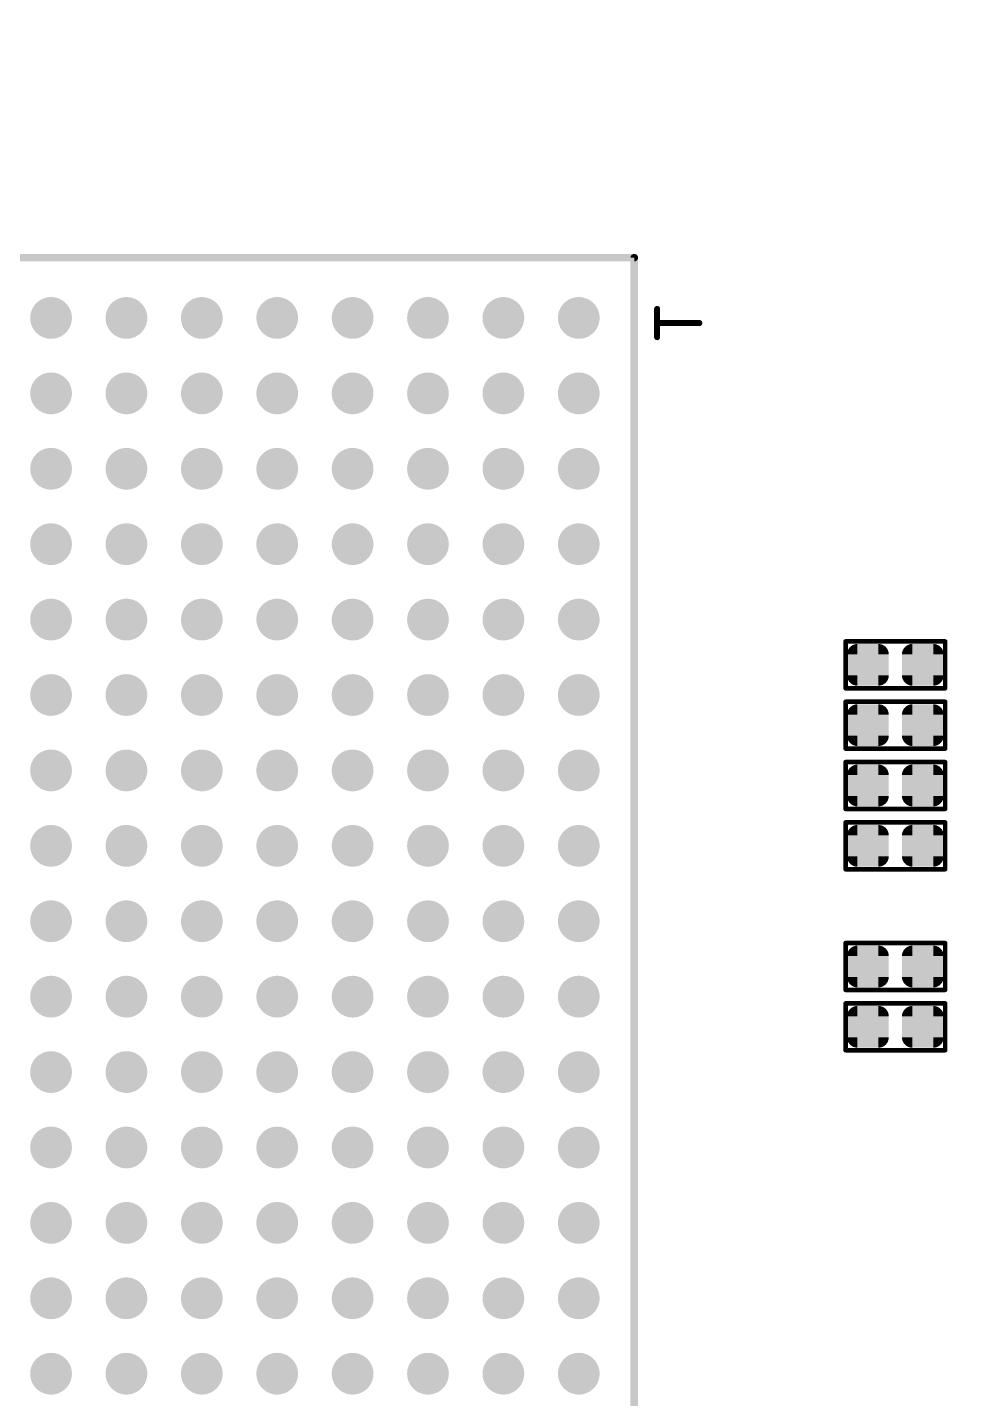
# Model space of a CAD drawing. Extents: x -51 to 158, y -52 to 51.
# Drawn here: x 0.24 to 15.91, y -17.56 to 5.53 of the extents above; entities that cross this region are included whole.
import ezdxf

# ---------------------------------------------------------------- set-up
doc = ezdxf.new("R2010")
doc.units = 0
for name, color, linetype in [('20', 213, 'CONTINUOUS'), ('21', 253, 'CONTINUOUS'), ('29', 253, 'CONTINUOUS')]:
    doc.layers.add(name, color=color, linetype=linetype)

# ---------------------------------------------------------------- blocks, each defined once
blk = doc.blocks.new('RECT112512X112512R50')
at = {"const_width": 0.1758}
blk.add_lwpolyline([(0.2637, -0.1758), (0.2637, 0.1758, 0.4142), (0.1758, 0.2637), (-0.1758, 0.2637, 0.4142), (-0.2637, 0.1758), (-0.2637, -0.1758, 0.4142), (-0.1758, -0.2637), (0.1758, -0.2637, 0.4142)], format="xyb", close=True, dxfattribs=at)
blk.add_solid([(-0.2012, -0.2012), (0.2012, -0.2012), (-0.2012, 0.2012), (0.2012, 0.2012)])
blk = doc.blocks.new('PIE')
at = {"const_width": 0.5}
blk.add_lwpolyline([(0, -0.25, 1), (0, 0.25, 1), (0, -0.25)], format="xyb", dxfattribs=at)

msp = doc.modelspace()

# ---------------------------------------------------------------- linework, layer by layer
at = {"layer": '20', "const_width": 0.1524}
msp.add_lwpolyline([(0, -50.8, 1), (0, 50.8, 1), (0, -50.8)], format="xyb", dxfattribs=at)
at = {"layer": '21'}
for points, const_width in [([(10.46, 1.65), (-10.54, 1.65)], 0.127), ([(10.46, -18.8282), (10.46, 1.65)], 0.127), ([(10.8452, 0.3116), (10.8452, 0.7861)], 0.1016), ([(11.557, 0.5489), (10.8452, 0.5489)], 0.1016), ([(14.02, -4.8125), (15.698, -4.8125)], 0.0762), ([(14.02, -5.6015), (14.02, -4.8125)], 0.0762), ([(15.698, -4.8125), (15.698, -5.6015)], 0.0762), ([(15.698, -5.6015), (14.02, -5.6015)], 0.0762), ([(14.02, -6.6175), (14.02, -5.8285)], 0.0762), ([(14.02, -5.8285), (15.698, -5.8285)], 0.0762), ([(15.698, -5.8285), (15.698, -6.6175)], 0.0762), ([(15.698, -6.6175), (14.02, -6.6175)], 0.0762), ([(14.02, -7.6335), (14.02, -6.8445)], 0.0762), ([(14.02, -6.8445), (15.698, -6.8445)], 0.0762), ([(15.698, -6.8445), (15.698, -7.6335)], 0.0762), ([(15.698, -7.6335), (14.02, -7.6335)], 0.0762), ([(14.02, -7.8605), (15.698, -7.8605)], 0.0762), ([(14.02, -8.6495), (14.02, -7.8605)], 0.0762), ([(15.698, -7.8605), (15.698, -8.6495)], 0.0762), ([(15.698, -8.6495), (14.02, -8.6495)], 0.0762), ([(14.02, -9.8925), (15.698, -9.8925)], 0.0762), ([(14.02, -10.6815), (14.02, -9.8925)], 0.0762), ([(15.698, -9.8925), (15.698, -10.6815)], 0.0762), ([(15.698, -10.6815), (14.02, -10.6815)], 0.0762), ([(14.02, -10.9085), (15.698, -10.9085)], 0.0762), ([(14.02, -11.6975), (14.02, -10.9085)], 0.0762), ([(15.698, -10.9085), (15.698, -11.6975)], 0.0762), ([(15.698, -11.6975), (14.02, -11.6975)], 0.0762)]:
    msp.add_lwpolyline(points, dxfattribs=dict(at, const_width=const_width))
for points, const_width in [([(10.4918, 1.65, 1), (10.4283, 1.65)], 0.0635), ([(10.46, 1.6183, 1), (10.46, 1.6818)], 0.0635), ([(10.8706, 0.7861, 1), (10.8198, 0.7861)], 0.0508), ([(10.8452, 0.5743, 1), (10.8452, 0.5235)], 0.0508), ([(11.557, 0.5235, 1), (11.557, 0.5743)], 0.0508), ([(10.8198, 0.3116, 1), (10.8706, 0.3116)], 0.0508), ([(14.02, -4.7934, 1), (14.02, -4.8316)], 0.0381), ([(14.0391, -4.8125, 1), (14.001, -4.8125)], 0.0381), ([(15.7171, -4.8125, 1), (15.679, -4.8125)], 0.0381), ([(15.698, -4.8316, 1), (15.698, -4.7934)], 0.0381), ([(14.02, -5.5825, 1), (14.02, -5.6206)], 0.0381), ([(14.001, -5.6015, 1), (14.0391, -5.6015)], 0.0381), ([(15.679, -5.6015, 1), (15.7171, -5.6015)], 0.0381), ([(15.698, -5.6206, 1), (15.698, -5.5825)], 0.0381), ([(14.0391, -5.8285, 1), (14.001, -5.8285)], 0.0381), ([(14.02, -5.8095, 1), (14.02, -5.8476)], 0.0381), ([(15.7171, -5.8285, 1), (15.679, -5.8285)], 0.0381), ([(15.698, -5.8476, 1), (15.698, -5.8095)], 0.0381), ([(14.02, -6.5985, 1), (14.02, -6.6366)], 0.0381), ([(14.001, -6.6175, 1), (14.0391, -6.6175)], 0.0381), ([(15.679, -6.6175, 1), (15.7171, -6.6175)], 0.0381), ([(15.698, -6.6366, 1), (15.698, -6.5985)], 0.0381), ([(14.0391, -6.8445, 1), (14.001, -6.8445)], 0.0381), ([(14.02, -6.8255, 1), (14.02, -6.8636)], 0.0381), ([(15.7171, -6.8445, 1), (15.679, -6.8445)], 0.0381), ([(15.698, -6.8636, 1), (15.698, -6.8255)], 0.0381), ([(14.02, -7.6145, 1), (14.02, -7.6526)], 0.0381), ([(14.001, -7.6335, 1), (14.0391, -7.6335)], 0.0381), ([(15.679, -7.6335, 1), (15.7171, -7.6335)], 0.0381), ([(15.698, -7.6526, 1), (15.698, -7.6145)], 0.0381), ([(14.02, -7.8415, 1), (14.02, -7.8796)], 0.0381), ([(14.0391, -7.8605, 1), (14.001, -7.8605)], 0.0381), ([(15.7171, -7.8605, 1), (15.679, -7.8605)], 0.0381), ([(15.698, -7.8796, 1), (15.698, -7.8415)], 0.0381), ([(14.02, -8.6304, 1), (14.02, -8.6685)], 0.0381), ([(14.001, -8.6495, 1), (14.0391, -8.6495)], 0.0381), ([(15.679, -8.6495, 1), (15.7171, -8.6495)], 0.0381), ([(15.698, -8.6685, 1), (15.698, -8.6304)], 0.0381), ([(14.02, -9.8735, 1), (14.02, -9.9116)], 0.0381), ([(14.0391, -9.8925, 1), (14.001, -9.8925)], 0.0381), ([(15.7171, -9.8925, 1), (15.679, -9.8925)], 0.0381), ([(15.698, -9.9116, 1), (15.698, -9.8735)], 0.0381), ([(14.02, -10.6624, 1), (14.02, -10.7005)], 0.0381), ([(14.001, -10.6815, 1), (14.0391, -10.6815)], 0.0381), ([(15.679, -10.6815, 1), (15.7171, -10.6815)], 0.0381), ([(15.698, -10.7005, 1), (15.698, -10.6624)], 0.0381), ([(14.02, -10.8895, 1), (14.02, -10.9276)], 0.0381), ([(14.0391, -10.9085, 1), (14.001, -10.9085)], 0.0381), ([(15.7171, -10.9085, 1), (15.679, -10.9085)], 0.0381), ([(15.698, -10.9276, 1), (15.698, -10.8895)], 0.0381), ([(14.02, -11.6784, 1), (14.02, -11.7165)], 0.0381), ([(14.001, -11.6975, 1), (14.0391, -11.6975)], 0.0381), ([(15.679, -11.6975, 1), (15.7171, -11.6975)], 0.0381), ([(15.698, -11.7165, 1), (15.698, -11.6784)], 0.0381)]:
    msp.add_lwpolyline(points, format="xyb", dxfattribs=dict(at, const_width=const_width))

# ---------------------------------------------------------------- block references
at = {"layer": '29', "xscale": 0.7032, "yscale": 0.7032}
for p in [(0.635, 0.635), (1.905, 0.635), (3.175, 0.635), (4.445, 0.635), (5.715, 0.635), (6.985, 0.635), (8.255, 0.635), (9.525, 0.635), (0.635, -0.635), (1.905, -0.635), (3.175, -0.635), (4.445, -0.635), (5.715, -0.635), (6.985, -0.635), (8.255, -0.635), (9.525, -0.635), (0.635, -1.905), (1.905, -1.905), (3.175, -1.905), (4.445, -1.905), (5.715, -1.905), (6.985, -1.905), (8.255, -1.905), (9.525, -1.905), (0.635, -3.175), (1.905, -3.175), (3.175, -3.175), (4.445, -3.175), (5.715, -3.175), (6.985, -3.175), (8.255, -3.175), (9.525, -3.175), (0.635, -4.445), (1.905, -4.445), (3.175, -4.445), (4.445, -4.445), (5.715, -4.445), (6.985, -4.445), (8.255, -4.445), (9.525, -4.445), (0.635, -5.715), (1.905, -5.715), (3.175, -5.715), (4.445, -5.715), (5.715, -5.715), (6.985, -5.715), (8.255, -5.715), (9.525, -5.715), (0.635, -6.985), (1.905, -6.985), (3.175, -6.985), (4.445, -6.985), (5.715, -6.985), (6.985, -6.985), (8.255, -6.985), (9.525, -6.985), (0.635, -8.255), (1.905, -8.255), (3.175, -8.255), (4.445, -8.255), (5.715, -8.255), (6.985, -8.255), (8.255, -8.255), (9.525, -8.255), (0.635, -9.525), (1.905, -9.525), (3.175, -9.525), (4.445, -9.525), (5.715, -9.525), (6.985, -9.525), (8.255, -9.525), (9.525, -9.525), (0.635, -10.795), (1.905, -10.795), (3.175, -10.795), (4.445, -10.795), (5.715, -10.795), (6.985, -10.795), (8.255, -10.795), (9.525, -10.795), (0.635, -12.065), (1.905, -12.065), (3.175, -12.065), (4.445, -12.065), (5.715, -12.065), (6.985, -12.065), (8.255, -12.065), (9.525, -12.065), (0.635, -13.335), (1.905, -13.335), (3.175, -13.335), (4.445, -13.335), (5.715, -13.335), (6.985, -13.335), (8.255, -13.335), (9.525, -13.335), (0.635, -14.605), (1.905, -14.605), (3.175, -14.605), (4.445, -14.605), (5.715, -14.605), (6.985, -14.605), (8.255, -14.605), (9.525, -14.605), (0.635, -15.875), (1.905, -15.875), (3.175, -15.875), (4.445, -15.875), (5.715, -15.875), (6.985, -15.875), (8.255, -15.875), (9.525, -15.875), (0.635, -17.145), (1.905, -17.145), (3.175, -17.145), (4.445, -17.145), (5.715, -17.145), (6.985, -17.145), (8.255, -17.145), (9.525, -17.145)]:
    msp.add_blockref('PIE', p, dxfattribs=at)
at = {"layer": '29'}
for p in [(14.3965, -5.207), (15.3215, -5.207), (14.3965, -8.255), (15.3215, -8.255), (14.3965, -10.287), (15.3215, -10.287), (14.3965, -11.303), (15.3215, -11.303)]:
    msp.add_blockref('RECT112512X112512R50', p, dxfattribs=at)
at = {"layer": '29', "rotation": 180}
for p in [(14.3965, -6.223), (15.3215, -6.223), (14.3965, -7.239), (15.3215, -7.239)]:
    msp.add_blockref('RECT112512X112512R50', p, dxfattribs=at)

doc.saveas('drawing.dxf')
